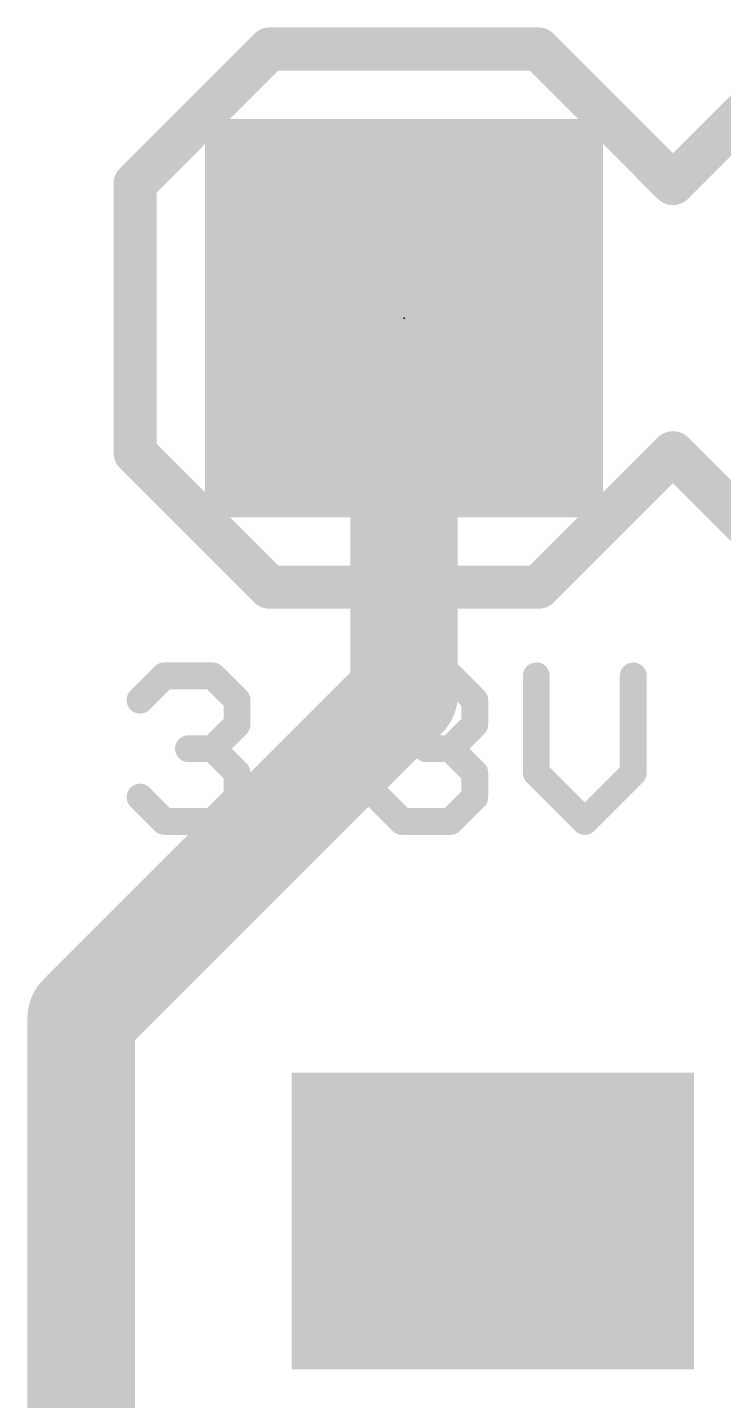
# Model space of a CAD drawing. Extents: x -20 to 87, y -17 to 53.
# Drawn here: x 0.76 to 4.05, y 20.29 to 26.77 of the extents above; entities that cross this region are included whole.
import ezdxf

# ---------------------------------------------------------------- set-up
doc = ezdxf.new("R2010")
doc.units = 0
for name, color, linetype in [('1', 12, 'CONTINUOUS'), ('17', 110, 'CONTINUOUS'), ('21', 41, 'CONTINUOUS'), ('23', 53, 'CONTINUOUS'), ('51', 53, 'CONTINUOUS')]:
    doc.layers.add(name, color=color, linetype=linetype)

# ---------------------------------------------------------------- blocks, each defined once
blk = doc.blocks.new('RECT')
blk.add_solid([(-0.5, -0.5), (0.5, -0.5), (-0.5, 0.5), (0.5, 0.5)])
blk = doc.blocks.new('SQUAREP')
blk.add_solid([(-0.5, -0.5), (0.5, -0.5), (-0.5, 0.5), (0.5, 0.5)])

msp = doc.modelspace()

# ---------------------------------------------------------------- linework, layer by layer
at = {"layer": '1', "const_width": 0.508}
for points in [[(2.54, 25.4), (2.54, 23.622)], [(2.54, 23.622), (1.016, 22.098)], [(1.016, 17.018), (1.016, 22.098)]]:
    msp.add_lwpolyline(points, dxfattribs=at)
at = {"layer": '1', "const_width": 0.254}
for points in [[(2.667, 25.4, 1), (2.413, 25.4)], [(2.6298, 23.5322, 1), (2.4502, 23.7118)], [(2.413, 23.622, 1), (2.667, 23.622)], [(1.143, 22.098, 1), (0.889, 22.098)], [(0.9262, 22.1878, 1), (1.1058, 22.0082)]]:
    msp.add_lwpolyline(points, format="xyb", dxfattribs=at)
at = {"layer": '21'}
for points, const_width in [([(1.905, 26.67), (1.27, 26.035)], 0.2032), ([(1.905, 26.67), (3.175, 26.67)], 0.2032), ([(3.175, 26.67), (3.81, 26.035)], 0.2032), ([(3.81, 26.035), (4.445, 26.67)], 0.2032), ([(1.27, 26.035), (1.27, 24.765)], 0.2032), ([(1.27, 24.765), (1.905, 24.13)], 0.2032), ([(3.81, 24.765), (3.175, 24.13)], 0.2032), ([(4.445, 24.13), (3.81, 24.765)], 0.2032), ([(3.175, 24.13), (1.905, 24.13)], 0.2032), ([(1.2938, 23.5971), (1.4082, 23.7115)], 0.127), ([(1.4082, 23.7115), (1.637, 23.7115)], 0.127), ([(1.637, 23.7115), (1.7514, 23.5971)], 0.127), ([(2.4164, 23.5971), (2.5308, 23.7115)], 0.127), ([(2.5308, 23.7115), (2.7596, 23.7115)], 0.127), ([(2.7596, 23.7115), (2.874, 23.5971)], 0.127), ([(3.1648, 23.7115), (3.1648, 23.2539)], 0.127), ([(3.6224, 23.2539), (3.6224, 23.7115)], 0.127), ([(1.7514, 23.5971), (1.7514, 23.4827)], 0.127), ([(2.874, 23.5971), (2.874, 23.4827)], 0.127), ([(1.7514, 23.4827), (1.637, 23.3683)], 0.127), ([(2.874, 23.4827), (2.7596, 23.3683)], 0.127), ([(1.637, 23.3683), (1.5226, 23.3683)], 0.127), ([(1.637, 23.3683), (1.7514, 23.2539)], 0.127), ([(2.7596, 23.3683), (2.6452, 23.3683)], 0.127), ([(2.7596, 23.3683), (2.874, 23.2539)], 0.127), ([(1.7514, 23.2539), (1.7514, 23.1395)], 0.127), ([(2.874, 23.2539), (2.874, 23.1395)], 0.127), ([(3.1648, 23.2539), (3.3936, 23.0251)], 0.127), ([(3.3936, 23.0251), (3.6224, 23.2539)], 0.127), ([(1.4082, 23.0251), (1.2938, 23.1395)], 0.127), ([(1.7514, 23.1395), (1.637, 23.0251)], 0.127), ([(2.0422, 23.0251), (2.0422, 23.1395)], 0.127), ([(2.0422, 23.1395), (2.1566, 23.1395)], 0.127), ([(2.1566, 23.1395), (2.1566, 23.0251)], 0.127), ([(2.5308, 23.0251), (2.4164, 23.1395)], 0.127), ([(2.874, 23.1395), (2.7596, 23.0251)], 0.127), ([(1.637, 23.0251), (1.4082, 23.0251)], 0.127), ([(2.1566, 23.0251), (2.0422, 23.0251)], 0.127), ([(2.7596, 23.0251), (2.5308, 23.0251)], 0.127)]:
    msp.add_lwpolyline(points, dxfattribs=dict(at, const_width=const_width))
for points, const_width in [([(1.905, 26.7208, 1), (1.905, 26.6192)], 0.1016), ([(1.9409, 26.6341, 1), (1.8691, 26.7059)], 0.1016), ([(3.2109, 26.7059, 1), (3.1391, 26.6341)], 0.1016), ([(3.175, 26.6192, 1), (3.175, 26.7208)], 0.1016), ([(1.3208, 26.035, 1), (1.2192, 26.035)], 0.1016), ([(1.2341, 26.0709, 1), (1.3059, 25.9991)], 0.1016), ([(3.7741, 26.0709, 1), (3.8459, 25.9991)], 0.1016), ([(3.7741, 25.9991, 1), (3.8459, 26.0709)], 0.1016), ([(1.3059, 24.8009, 1), (1.2341, 24.7291)], 0.1016), ([(3.8459, 24.8009, 1), (3.7741, 24.7291)], 0.1016), ([(3.8459, 24.7291, 1), (3.7741, 24.8009)], 0.1016), ([(1.2192, 24.765, 1), (1.3208, 24.765)], 0.1016), ([(1.905, 24.1808, 1), (1.905, 24.0792)], 0.1016), ([(1.8691, 24.0941, 1), (1.9409, 24.1659)], 0.1016), ([(3.1391, 24.1659, 1), (3.2109, 24.0941)], 0.1016), ([(3.175, 24.0792, 1), (3.175, 24.1808)], 0.1016), ([(1.4082, 23.7432, 1), (1.4082, 23.6797)], 0.0635), ([(1.4306, 23.689, 1), (1.3857, 23.7339)], 0.0635), ([(1.6594, 23.7339, 1), (1.6145, 23.689)], 0.0635), ([(1.637, 23.6797, 1), (1.637, 23.7432)], 0.0635), ([(2.5308, 23.7432, 1), (2.5308, 23.6797)], 0.0635), ([(2.5532, 23.689, 1), (2.5083, 23.7339)], 0.0635), ([(2.782, 23.7339, 1), (2.7371, 23.689)], 0.0635), ([(2.7596, 23.6797, 1), (2.7596, 23.7432)], 0.0635), ([(3.1966, 23.7115, 1), (3.1331, 23.7115)], 0.0635), ([(3.6542, 23.7115, 1), (3.5907, 23.7115)], 0.0635), ([(1.2713, 23.6195, 1), (1.3162, 23.5746)], 0.0635), ([(1.7831, 23.5971, 1), (1.7196, 23.5971)], 0.0635), ([(1.7289, 23.5746, 1), (1.7738, 23.6195)], 0.0635), ([(2.3939, 23.6195, 1), (2.4388, 23.5746)], 0.0635), ([(2.9057, 23.5971, 1), (2.8422, 23.5971)], 0.0635), ([(2.8515, 23.5746, 1), (2.8964, 23.6195)], 0.0635), ([(1.7738, 23.4602, 1), (1.7289, 23.5051)], 0.0635), ([(2.8964, 23.4602, 1), (2.8515, 23.5051)], 0.0635), ([(1.7196, 23.4827, 1), (1.7831, 23.4827)], 0.0635), ([(2.8422, 23.4827, 1), (2.9057, 23.4827)], 0.0635), ([(1.5226, 23.4, 1), (1.5226, 23.3365)], 0.0635), ([(1.6594, 23.3907, 1), (1.6145, 23.3458)], 0.0635), ([(1.6145, 23.3907, 1), (1.6594, 23.3458)], 0.0635), ([(1.637, 23.3365, 1), (1.637, 23.4)], 0.0635), ([(2.6452, 23.4, 1), (2.6452, 23.3365)], 0.0635), ([(2.782, 23.3907, 1), (2.7371, 23.3458)], 0.0635), ([(2.7371, 23.3907, 1), (2.782, 23.3458)], 0.0635), ([(2.7596, 23.3365, 1), (2.7596, 23.4)], 0.0635), ([(1.7831, 23.2539, 1), (1.7196, 23.2539)], 0.0635), ([(1.7289, 23.2314, 1), (1.7738, 23.2763)], 0.0635), ([(2.9057, 23.2539, 1), (2.8422, 23.2539)], 0.0635), ([(2.8515, 23.2314, 1), (2.8964, 23.2763)], 0.0635), ([(3.1873, 23.2763, 1), (3.1424, 23.2314)], 0.0635), ([(3.1331, 23.2539, 1), (3.1966, 23.2539)], 0.0635), ([(3.5907, 23.2539, 1), (3.6542, 23.2539)], 0.0635), ([(3.6449, 23.2314, 1), (3.6, 23.2763)], 0.0635), ([(1.3162, 23.1619, 1), (1.2713, 23.117)], 0.0635), ([(1.7738, 23.117, 1), (1.7289, 23.1619)], 0.0635), ([(2.0739, 23.1395, 1), (2.0104, 23.1395)], 0.0635), ([(2.0422, 23.1712, 1), (2.0422, 23.1077)], 0.0635), ([(2.1883, 23.1395, 1), (2.1248, 23.1395)], 0.0635), ([(2.1566, 23.1077, 1), (2.1566, 23.1712)], 0.0635), ([(2.4388, 23.1619, 1), (2.3939, 23.117)], 0.0635), ([(2.8964, 23.117, 1), (2.8515, 23.1619)], 0.0635), ([(1.7196, 23.1395, 1), (1.7831, 23.1395)], 0.0635), ([(2.8422, 23.1395, 1), (2.9057, 23.1395)], 0.0635), ([(1.4082, 23.0569, 1), (1.4082, 22.9934)], 0.0635), ([(1.3857, 23.0026, 1), (1.4306, 23.0476)], 0.0635), ([(1.6145, 23.0476, 1), (1.6594, 23.0026)], 0.0635), ([(1.637, 22.9934, 1), (1.637, 23.0569)], 0.0635), ([(2.0422, 23.0569, 1), (2.0422, 22.9934)], 0.0635), ([(2.1566, 22.9934, 1), (2.1566, 23.0569)], 0.0635), ([(2.5308, 23.0569, 1), (2.5308, 22.9934)], 0.0635), ([(2.5083, 23.0026, 1), (2.5532, 23.0476)], 0.0635), ([(2.7371, 23.0476, 1), (2.782, 23.0026)], 0.0635), ([(2.7596, 22.9934, 1), (2.7596, 23.0569)], 0.0635), ([(3.3712, 23.0476, 1), (3.4161, 23.0026)], 0.0635), ([(3.3712, 23.0026, 1), (3.4161, 23.0476)], 0.0635), ([(2.0104, 23.0251, 1), (2.0739, 23.0251)], 0.0635), ([(2.1248, 23.0251, 1), (2.1883, 23.0251)], 0.0635)]:
    msp.add_lwpolyline(points, format="xyb", dxfattribs=dict(at, const_width=const_width))
at = {"layer": '23'}
msp.add_point((2.54, 25.4), dxfattribs=at)

# ---------------------------------------------------------------- block references
at = {"layer": '1', "xscale": 1.4, "yscale": 1.9, "rotation": 90}
msp.add_blockref('RECT', (2.96, 21.14), dxfattribs=at)
at = {"layer": '17', "xscale": 1.8796, "yscale": 1.8796, "rotation": 90}
msp.add_blockref('SQUAREP', (2.54, 25.4), dxfattribs=at)
msp.add_blockref('SQUAREP', (2.54, 25.4), dxfattribs=at)
at = {"layer": '51', "xscale": 0.508, "yscale": 0.508}
msp.add_blockref('RECT', (2.54, 25.4), dxfattribs=at)

doc.saveas('drawing.dxf')
